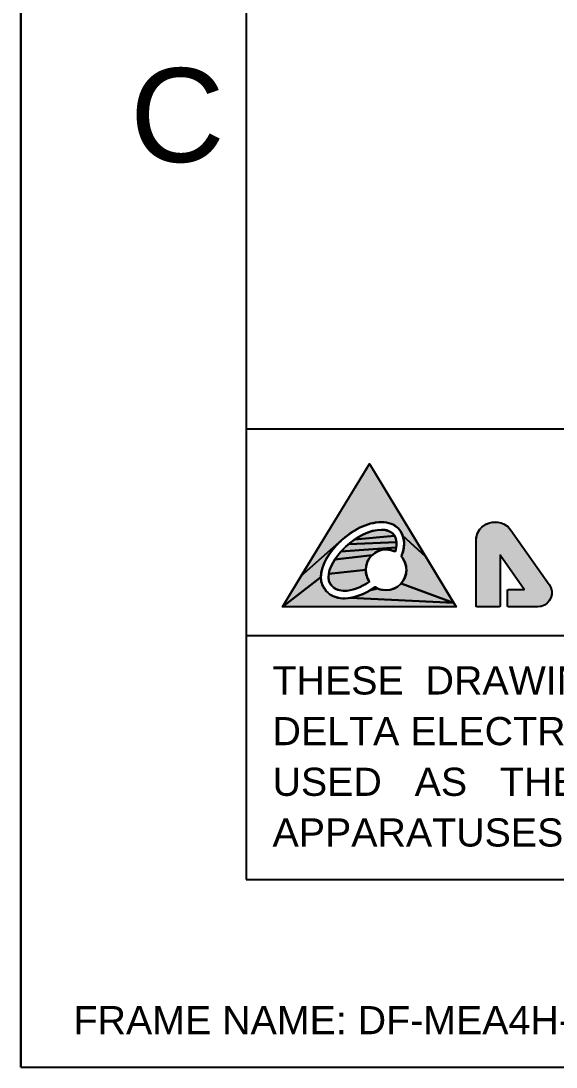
# Model space of a CAD drawing. Header units: millimetres. Extents: x -159 to 198, y 0 to 225.
# Drawn here: x 0 to 19, y 0 to 37.16 of the extents above; entities that cross this region are included whole.
import ezdxf
from ezdxf.enums import TextEntityAlignment as Align

# ---------------------------------------------------------------- set-up
doc = ezdxf.new("R2010")
doc.units = ezdxf.units.MM
doc.header["$LTSCALE"] = 10.89
doc.layers.add('12_COIN_DXF_FORMAT', color=7, linetype='CONTINUOUS')
doc.layers.add('PAPER', color=7, linetype='CONTINUOUS')
doc.styles.add('TEXTSTYLE_2', font='arial.ttf')

# ---------------------------------------------------------------- blocks, each defined once
blk = doc.blocks.new('A_C4F889353_BL2', base_point=(32.248, 18.763))
at = {"layer": '12_COIN_DXF_FORMAT', "linetype": 'Continuous'}
for points in [[(13.038, 20.325), (14.366, 18.133), (13.552, 18.886), (13.485, 19.021), (13.393, 19.136), (13.279, 19.229), (13.141, 19.298), (12.982, 19.342), (12.81, 19.356), (12.802, 19.356), (12.588, 19.338), (12.363, 19.287), (12.128, 19.201), (11.886, 19.078), (11.64, 18.918), (11.399, 18.724), (9.954, 17.443), (11.288, 19.635), (12.288, 21.279), (12.375, 21.422)], [(16.166, 16.36), (16.157, 16.385), (16.157, 18.683), (16.172, 18.831), (16.215, 18.966), (16.285, 19.086), (16.381, 19.189), (16.498, 19.273), (16.633, 19.331), (16.771, 19.359), (16.915, 19.359), (17.053, 19.329), (17.18, 19.272), (17.293, 19.187), (17.39, 19.075), (18.759, 17.135), (18.818, 17.026), (18.848, 16.909), (18.848, 16.787), (18.817, 16.667), (18.766, 16.569), (18.686, 16.475), (18.587, 16.405), (18.474, 16.362), (18.35, 16.347), (17.314, 16.347), (17.285, 16.36), (17.276, 16.385), (17.276, 16.925), (17.289, 16.953), (17.314, 16.963), (17.861, 16.963), (17.016, 18.178), (17.016, 16.385), (17.002, 16.356), (16.978, 16.347), (16.195, 16.347)], [(13.063, 19.04), (13.156, 18.987), (13.203, 18.946), (13.267, 18.864), (11.843, 18.734), (12.055, 18.865), (12.262, 18.966), (12.458, 19.035), (12.64, 19.075), (12.805, 19.087), (12.81, 19.087), (12.949, 19.075)], [(10.648, 17.4), (9.288, 16.347), (9.954, 17.443), (11.399, 18.724), (11.355, 18.683), (11.316, 18.646), (11.105, 18.42), (10.934, 18.194), (10.806, 17.977), (10.717, 17.771), (10.666, 17.579)], [(13.322, 18.449), (11.36, 18.307), (11.538, 18.487), (11.636, 18.575), (13.333, 18.645), (13.335, 18.589)], [(13.333, 18.645), (11.636, 18.575), (11.843, 18.734), (13.267, 18.864), (13.311, 18.763)], [(13.537, 18.218), (13.588, 18.408), (13.604, 18.589), (13.593, 18.732), (13.552, 18.886), (14.366, 18.133), (15.361, 16.489), (13.502, 17.179), (13.547, 17.235), (13.623, 17.366), (13.67, 17.509), (13.686, 17.66), (13.67, 17.81), (13.623, 17.953), (13.547, 18.084), (13.506, 18.136)], [(12.578, 18.271), (12.47, 18.187), (11.148, 18.03), (11.291, 18.225), (11.36, 18.307), (13.322, 18.449), (13.284, 18.307), (13.226, 18.332), (13.097, 18.37), (12.964, 18.382), (12.828, 18.37), (12.699, 18.332)], [(12.291, 17.925), (12.254, 17.795), (12.241, 17.66), (10.928, 17.523), (10.967, 17.671), (11.039, 17.842), (11.148, 18.03), (12.47, 18.187), (12.436, 18.153), (12.352, 18.045)], [(12.291, 17.397), (12.352, 17.276), (12.376, 17.242), (12.217, 17.143), (12.008, 17.039), (11.813, 16.967), (11.637, 16.927), (11.484, 16.915), (11.441, 16.916), (11.302, 16.936), (11.19, 16.976), (11.097, 17.033), (11.039, 17.087), (10.978, 17.172), (10.936, 17.271), (10.934, 17.276), (10.917, 17.375), (10.917, 17.4), (10.928, 17.523), (12.241, 17.66), (12.254, 17.526)], [(11.685, 16.663), (15.361, 16.489), (15.447, 16.347), (14.116, 16.347), (11.456, 16.347), (9.46, 16.347), (9.288, 16.347), (10.648, 17.4), (10.649, 17.363), (10.653, 17.313), (10.686, 17.168), (10.75, 17.031), (10.84, 16.907), (10.847, 16.9), (10.96, 16.8), (11.097, 16.723), (11.253, 16.671), (11.429, 16.648), (11.484, 16.647)], [(13.114, 16.953), (13.258, 17), (13.389, 17.076), (13.502, 17.179), (15.361, 16.489), (11.685, 16.663), (11.902, 16.713), (12.134, 16.8), (12.379, 16.926), (12.671, 17), (12.814, 16.953), (12.964, 16.938)]]:
    blk.add_hatch(color=7, dxfattribs=at).paths.add_polyline_path(points)
at = {"layer": '12_COIN_DXF_FORMAT', "color": 7, "linetype": 'Continuous'}
for p, q in [((11.288, 19.635), (12.288, 21.279)), ((11.288, 19.635), (12.288, 21.279)), ((12.288, 21.279), (12.375, 21.422)), ((12.288, 21.279), (12.375, 21.422)), ((12.375, 21.422), (13.038, 20.325)), ((12.375, 21.422), (13.038, 20.325)), ((13.038, 20.325), (14.366, 18.133)), ((13.038, 20.325), (14.366, 18.133)), ((9.954, 17.443), (11.288, 19.635)), ((9.954, 17.443), (11.288, 19.635)), ((12.588, 19.338), (12.363, 19.287)), ((12.588, 19.338), (12.363, 19.287)), ((12.802, 19.356), (12.588, 19.338)), ((12.802, 19.356), (12.588, 19.338)), ((12.81, 19.356), (12.802, 19.356)), ((12.81, 19.356), (12.802, 19.356)), ((12.982, 19.342), (12.81, 19.356)), ((12.982, 19.342), (12.81, 19.356)), ((13.141, 19.298), (12.982, 19.342)), ((13.141, 19.298), (12.982, 19.342)), ((16.498, 19.273), (16.633, 19.331)), ((16.498, 19.273), (16.633, 19.331)), ((16.633, 19.331), (16.771, 19.359)), ((16.633, 19.331), (16.771, 19.359)), ((16.771, 19.359), (16.915, 19.359)), ((16.771, 19.359), (16.915, 19.359)), ((16.915, 19.359), (17.053, 19.329)), ((16.915, 19.359), (17.053, 19.329)), ((17.053, 19.329), (17.18, 19.272)), ((17.053, 19.329), (17.18, 19.272)), ((11.886, 19.078), (11.64, 18.918)), ((11.886, 19.078), (11.64, 18.918)), ((12.128, 19.201), (11.886, 19.078)), ((12.128, 19.201), (11.886, 19.078)), ((12.055, 18.865), (12.262, 18.966)), ((12.055, 18.865), (12.262, 18.966)), ((12.363, 19.287), (12.128, 19.201)), ((12.363, 19.287), (12.128, 19.201)), ((12.262, 18.966), (12.458, 19.035)), ((12.262, 18.966), (12.458, 19.035)), ((12.458, 19.035), (12.64, 19.075)), ((12.458, 19.035), (12.64, 19.075)), ((12.64, 19.075), (12.805, 19.087)), ((12.64, 19.075), (12.805, 19.087)), ((12.805, 19.087), (12.81, 19.087)), ((12.805, 19.087), (12.81, 19.087)), ((12.81, 19.087), (12.949, 19.075)), ((12.81, 19.087), (12.949, 19.075)), ((12.949, 19.075), (13.063, 19.04)), ((12.949, 19.075), (13.063, 19.04)), ((13.063, 19.04), (13.156, 18.987)), ((13.063, 19.04), (13.156, 18.987)), ((13.279, 19.229), (13.141, 19.298)), ((13.279, 19.229), (13.141, 19.298)), ((13.156, 18.987), (13.203, 18.946)), ((13.156, 18.987), (13.203, 18.946)), ((13.393, 19.136), (13.279, 19.229)), ((13.393, 19.136), (13.279, 19.229)), ((13.485, 19.021), (13.393, 19.136)), ((13.485, 19.021), (13.393, 19.136)), ((13.552, 18.886), (13.485, 19.021)), ((13.552, 18.886), (13.485, 19.021)), ((16.172, 18.831), (16.215, 18.966)), ((16.172, 18.831), (16.215, 18.966)), ((16.215, 18.966), (16.285, 19.086)), ((16.215, 18.966), (16.285, 19.086)), ((16.285, 19.086), (16.381, 19.189)), ((16.285, 19.086), (16.381, 19.189)), ((16.381, 19.189), (16.498, 19.273)), ((16.381, 19.189), (16.498, 19.273)), ((17.18, 19.272), (17.293, 19.187)), ((17.18, 19.272), (17.293, 19.187)), ((17.293, 19.187), (17.39, 19.075)), ((17.293, 19.187), (17.39, 19.075)), ((17.39, 19.075), (18.759, 17.135)), ((17.39, 19.075), (18.759, 17.135)), ((11.399, 18.724), (9.954, 17.443)), ((11.399, 18.724), (9.954, 17.443)), ((9.954, 17.443), (11.399, 18.724)), ((9.954, 17.443), (11.399, 18.724)), ((11.316, 18.646), (11.105, 18.42)), ((11.316, 18.646), (11.105, 18.42)), ((11.355, 18.683), (11.316, 18.646)), ((11.355, 18.683), (11.316, 18.646)), ((11.399, 18.724), (11.355, 18.683)), ((11.399, 18.724), (11.355, 18.683)), ((11.64, 18.918), (11.399, 18.724)), ((11.64, 18.918), (11.399, 18.724)), ((11.636, 18.575), (11.843, 18.734)), ((11.636, 18.575), (11.843, 18.734)), ((13.333, 18.645), (11.636, 18.575)), ((13.333, 18.645), (11.636, 18.575)), ((11.636, 18.575), (13.333, 18.645)), ((11.636, 18.575), (13.333, 18.645)), ((11.843, 18.734), (12.055, 18.865)), ((11.843, 18.734), (12.055, 18.865)), ((13.267, 18.864), (11.843, 18.734)), ((13.267, 18.864), (11.843, 18.734)), ((11.843, 18.734), (13.267, 18.864)), ((11.843, 18.734), (13.267, 18.864)), ((13.203, 18.946), (13.267, 18.864)), ((13.203, 18.946), (13.267, 18.864)), ((13.267, 18.864), (13.311, 18.763)), ((13.267, 18.864), (13.311, 18.763)), ((13.311, 18.763), (13.333, 18.645)), ((13.311, 18.763), (13.333, 18.645)), ((13.335, 18.589), (13.322, 18.449)), ((13.335, 18.589), (13.322, 18.449)), ((13.333, 18.645), (13.335, 18.589)), ((13.333, 18.645), (13.335, 18.589)), ((14.366, 18.133), (13.552, 18.886)), ((14.366, 18.133), (13.552, 18.886)), ((13.593, 18.732), (13.552, 18.886)), ((13.552, 18.886), (14.366, 18.133)), ((13.593, 18.732), (13.552, 18.886)), ((13.552, 18.886), (14.366, 18.133)), ((13.588, 18.408), (13.604, 18.589)), ((13.588, 18.408), (13.604, 18.589)), ((13.604, 18.589), (13.593, 18.732)), ((13.604, 18.589), (13.593, 18.732)), ((16.157, 18.683), (16.172, 18.831)), ((16.157, 18.683), (16.172, 18.831)), ((16.157, 16.385), (16.157, 18.683)), ((16.157, 16.385), (16.157, 18.683)), ((11.105, 18.42), (10.934, 18.194)), ((11.105, 18.42), (10.934, 18.194)), ((11.148, 18.03), (11.291, 18.225)), ((11.148, 18.03), (11.291, 18.225)), ((11.291, 18.225), (11.36, 18.307)), ((11.291, 18.225), (11.36, 18.307)), ((11.36, 18.307), (11.538, 18.487)), ((11.36, 18.307), (11.538, 18.487)), ((13.322, 18.449), (11.36, 18.307)), ((13.322, 18.449), (11.36, 18.307)), ((11.36, 18.307), (13.322, 18.449)), ((11.36, 18.307), (13.322, 18.449)), ((11.538, 18.487), (11.636, 18.575)), ((11.538, 18.487), (11.636, 18.575)), ((12.578, 18.271), (12.47, 18.187)), ((12.578, 18.271), (12.47, 18.187)), ((12.699, 18.332), (12.578, 18.271)), ((12.699, 18.332), (12.578, 18.271)), ((12.828, 18.37), (12.699, 18.332)), ((12.828, 18.37), (12.699, 18.332)), ((12.964, 18.382), (12.828, 18.37)), ((12.964, 18.382), (12.828, 18.37)), ((13.097, 18.37), (12.964, 18.382)), ((13.097, 18.37), (12.964, 18.382)), ((13.226, 18.332), (13.097, 18.37)), ((13.226, 18.332), (13.097, 18.37)), ((13.284, 18.307), (13.226, 18.332)), ((13.284, 18.307), (13.226, 18.332)), ((13.322, 18.449), (13.284, 18.307)), ((13.322, 18.449), (13.284, 18.307)), ((13.506, 18.136), (13.537, 18.218)), ((13.506, 18.136), (13.537, 18.218)), ((13.537, 18.218), (13.588, 18.408)), ((13.537, 18.218), (13.588, 18.408)), ((10.806, 17.977), (10.717, 17.771)), ((10.806, 17.977), (10.717, 17.771)), ((10.934, 18.194), (10.806, 17.977)), ((10.934, 18.194), (10.806, 17.977)), ((10.967, 17.671), (11.039, 17.842)), ((10.967, 17.671), (11.039, 17.842)), ((11.039, 17.842), (11.148, 18.03)), ((11.039, 17.842), (11.148, 18.03)), ((12.47, 18.187), (11.148, 18.03)), ((12.47, 18.187), (11.148, 18.03)), ((11.148, 18.03), (12.47, 18.187)), ((11.148, 18.03), (12.47, 18.187)), ((12.291, 17.925), (12.254, 17.795)), ((12.291, 17.925), (12.254, 17.795)), ((12.352, 18.045), (12.291, 17.925)), ((12.352, 18.045), (12.291, 17.925)), ((12.436, 18.153), (12.352, 18.045)), ((12.436, 18.153), (12.352, 18.045)), ((12.47, 18.187), (12.436, 18.153)), ((12.47, 18.187), (12.436, 18.153)), ((13.547, 18.084), (13.506, 18.136)), ((13.547, 18.084), (13.506, 18.136)), ((13.623, 17.953), (13.547, 18.084)), ((13.623, 17.953), (13.547, 18.084)), ((13.67, 17.81), (13.623, 17.953)), ((13.67, 17.81), (13.623, 17.953)), ((14.366, 18.133), (15.361, 16.489)), ((14.366, 18.133), (15.361, 16.489)), ((17.861, 16.963), (17.016, 18.178)), ((17.016, 18.178), (17.016, 16.385)), ((17.861, 16.963), (17.016, 18.178)), ((17.016, 18.178), (17.016, 16.385)), ((10.666, 17.579), (10.648, 17.4)), ((10.666, 17.579), (10.648, 17.4)), ((10.717, 17.771), (10.666, 17.579)), ((10.717, 17.771), (10.666, 17.579)), ((10.917, 17.4), (10.928, 17.523)), ((10.917, 17.4), (10.928, 17.523)), ((10.928, 17.523), (10.967, 17.671)), ((10.928, 17.523), (10.967, 17.671)), ((12.241, 17.66), (10.928, 17.523)), ((12.241, 17.66), (10.928, 17.523)), ((10.928, 17.523), (12.241, 17.66)), ((10.928, 17.523), (12.241, 17.66)), ((12.254, 17.795), (12.241, 17.66)), ((12.254, 17.795), (12.241, 17.66)), ((12.241, 17.66), (12.254, 17.526)), ((12.241, 17.66), (12.254, 17.526)), ((12.254, 17.526), (12.291, 17.397)), ((12.254, 17.526), (12.291, 17.397)), ((13.623, 17.366), (13.67, 17.509)), ((13.623, 17.366), (13.67, 17.509)), ((13.686, 17.66), (13.67, 17.81)), ((13.686, 17.66), (13.67, 17.81)), ((13.67, 17.509), (13.686, 17.66)), ((13.67, 17.509), (13.686, 17.66)), ((9.288, 16.347), (9.954, 17.443)), ((9.288, 16.347), (9.954, 17.443)), ((10.648, 17.4), (9.288, 16.347)), ((10.648, 17.4), (9.288, 16.347)), ((9.288, 16.347), (10.648, 17.4)), ((9.288, 16.347), (10.648, 17.4)), ((10.648, 17.4), (10.649, 17.363)), ((10.648, 17.4), (10.649, 17.363)), ((10.649, 17.363), (10.653, 17.313)), ((10.649, 17.363), (10.653, 17.313)), ((10.653, 17.313), (10.686, 17.168)), ((10.653, 17.313), (10.686, 17.168)), ((10.686, 17.168), (10.75, 17.031)), ((10.686, 17.168), (10.75, 17.031)), ((10.917, 17.375), (10.917, 17.4)), ((10.917, 17.375), (10.917, 17.4)), ((10.934, 17.276), (10.917, 17.375)), ((10.934, 17.276), (10.917, 17.375)), ((10.936, 17.271), (10.934, 17.276)), ((10.936, 17.271), (10.934, 17.276)), ((10.978, 17.172), (10.936, 17.271)), ((10.978, 17.172), (10.936, 17.271)), ((11.039, 17.087), (10.978, 17.172)), ((11.039, 17.087), (10.978, 17.172)), ((12.217, 17.143), (12.008, 17.039)), ((12.217, 17.143), (12.008, 17.039)), ((12.376, 17.242), (12.217, 17.143)), ((12.376, 17.242), (12.217, 17.143)), ((12.291, 17.397), (12.352, 17.276)), ((12.291, 17.397), (12.352, 17.276)), ((12.352, 17.276), (12.376, 17.242)), ((12.352, 17.276), (12.376, 17.242)), ((13.389, 17.076), (13.502, 17.179)), ((13.389, 17.076), (13.502, 17.179)), ((13.502, 17.179), (13.547, 17.235)), ((13.502, 17.179), (13.547, 17.235)), ((15.361, 16.489), (13.502, 17.179)), ((15.361, 16.489), (13.502, 17.179)), ((13.502, 17.179), (15.361, 16.489)), ((13.502, 17.179), (15.361, 16.489)), ((13.547, 17.235), (13.623, 17.366)), ((13.547, 17.235), (13.623, 17.366)), ((18.759, 17.135), (18.818, 17.026)), ((18.759, 17.135), (18.818, 17.026)), ((10.75, 17.031), (10.84, 16.907)), ((10.75, 17.031), (10.84, 16.907)), ((10.84, 16.907), (10.847, 16.9)), ((10.84, 16.907), (10.847, 16.9)), ((10.847, 16.9), (10.96, 16.8)), ((10.847, 16.9), (10.96, 16.8)), ((10.96, 16.8), (11.097, 16.723)), ((10.96, 16.8), (11.097, 16.723)), ((11.097, 17.033), (11.039, 17.087)), ((11.097, 17.033), (11.039, 17.087)), ((11.19, 16.976), (11.097, 17.033)), ((11.19, 16.976), (11.097, 17.033)), ((11.097, 16.723), (11.253, 16.671)), ((11.097, 16.723), (11.253, 16.671)), ((11.302, 16.936), (11.19, 16.976)), ((11.302, 16.936), (11.19, 16.976)), ((11.441, 16.916), (11.302, 16.936)), ((11.441, 16.916), (11.302, 16.936)), ((11.484, 16.915), (11.441, 16.916)), ((11.484, 16.915), (11.441, 16.916)), ((11.637, 16.927), (11.484, 16.915)), ((11.637, 16.927), (11.484, 16.915)), ((11.813, 16.967), (11.637, 16.927)), ((11.813, 16.967), (11.637, 16.927)), ((12.008, 17.039), (11.813, 16.967)), ((12.008, 17.039), (11.813, 16.967)), ((11.902, 16.713), (12.134, 16.8)), ((11.902, 16.713), (12.134, 16.8)), ((12.134, 16.8), (12.379, 16.926)), ((12.134, 16.8), (12.379, 16.926)), ((12.379, 16.926), (12.566, 17.046)), ((12.671, 17), (12.379, 16.926)), ((12.379, 16.926), (12.671, 17)), ((12.379, 16.926), (12.671, 17)), ((12.566, 17.046), (12.575, 17.052)), ((12.575, 17.052), (12.671, 17)), ((12.671, 17), (12.814, 16.953)), ((12.671, 17), (12.814, 16.953)), ((12.814, 16.953), (12.964, 16.938)), ((12.814, 16.953), (12.964, 16.938)), ((12.964, 16.938), (13.114, 16.953)), ((12.964, 16.938), (13.114, 16.953)), ((13.114, 16.953), (13.258, 17)), ((13.114, 16.953), (13.258, 17)), ((13.258, 17), (13.389, 17.076)), ((13.258, 17), (13.389, 17.076)), ((17.276, 16.925), (17.289, 16.953)), ((17.276, 16.925), (17.289, 16.953)), ((17.276, 16.385), (17.276, 16.925)), ((17.276, 16.385), (17.276, 16.925)), ((17.289, 16.953), (17.314, 16.963)), ((17.289, 16.953), (17.314, 16.963)), ((17.314, 16.963), (17.861, 16.963)), ((17.314, 16.963), (17.861, 16.963)), ((18.848, 16.787), (18.817, 16.667)), ((18.848, 16.787), (18.817, 16.667)), ((18.818, 17.026), (18.848, 16.909)), ((18.818, 17.026), (18.848, 16.909)), ((18.848, 16.909), (18.848, 16.787)), ((18.848, 16.909), (18.848, 16.787)), ((11.253, 16.671), (11.429, 16.648)), ((11.253, 16.671), (11.429, 16.648)), ((11.429, 16.648), (11.484, 16.647)), ((11.429, 16.648), (11.484, 16.647)), ((11.484, 16.647), (11.685, 16.663)), ((11.484, 16.647), (11.685, 16.663)), ((11.685, 16.663), (11.902, 16.713)), ((11.685, 16.663), (11.902, 16.713)), ((15.361, 16.489), (11.685, 16.663)), ((15.361, 16.489), (11.685, 16.663)), ((11.685, 16.663), (15.361, 16.489)), ((11.685, 16.663), (15.361, 16.489)), ((15.361, 16.489), (15.447, 16.347)), ((15.361, 16.489), (15.447, 16.347)), ((16.166, 16.36), (16.157, 16.385)), ((16.166, 16.36), (16.157, 16.385)), ((16.195, 16.347), (16.166, 16.36)), ((16.195, 16.347), (16.166, 16.36)), ((17.002, 16.356), (16.978, 16.347)), ((17.002, 16.356), (16.978, 16.347)), ((17.016, 16.385), (17.002, 16.356)), ((17.016, 16.385), (17.002, 16.356)), ((17.285, 16.36), (17.276, 16.385)), ((17.285, 16.36), (17.276, 16.385)), ((17.314, 16.347), (17.285, 16.36)), ((17.314, 16.347), (17.285, 16.36)), ((18.474, 16.362), (18.35, 16.347)), ((18.474, 16.362), (18.35, 16.347)), ((18.587, 16.405), (18.474, 16.362)), ((18.587, 16.405), (18.474, 16.362)), ((18.686, 16.475), (18.587, 16.405)), ((18.686, 16.475), (18.587, 16.405)), ((18.766, 16.569), (18.686, 16.475)), ((18.766, 16.569), (18.686, 16.475)), ((18.817, 16.667), (18.766, 16.569)), ((18.817, 16.667), (18.766, 16.569)), ((9.46, 16.347), (9.288, 16.347)), ((9.46, 16.347), (9.288, 16.347)), ((11.456, 16.347), (9.46, 16.347)), ((11.456, 16.347), (9.46, 16.347)), ((14.116, 16.347), (11.456, 16.347)), ((14.116, 16.347), (11.456, 16.347)), ((15.447, 16.347), (14.116, 16.347)), ((15.447, 16.347), (14.116, 16.347)), ((16.978, 16.347), (16.195, 16.347)), ((16.978, 16.347), (16.195, 16.347)), ((18.35, 16.347), (17.314, 16.347)), ((18.35, 16.347), (17.314, 16.347))]:
    blk.add_line(p, q, dxfattribs=at)
for points in [[(13.038, 20.325), (14.366, 18.133), (13.552, 18.886), (13.485, 19.021), (13.393, 19.136), (13.279, 19.229), (13.141, 19.298), (12.982, 19.342), (12.81, 19.356), (12.802, 19.356), (12.588, 19.338), (12.363, 19.287), (12.128, 19.201), (11.886, 19.078), (11.64, 18.918), (11.399, 18.724), (9.954, 17.443), (11.288, 19.635), (12.288, 21.279), (12.375, 21.422), (13.038, 20.325)], [(16.166, 16.36), (16.157, 16.385), (16.157, 18.683), (16.172, 18.831), (16.215, 18.966), (16.285, 19.086), (16.381, 19.189), (16.498, 19.273), (16.633, 19.331), (16.771, 19.359), (16.915, 19.359), (17.053, 19.329), (17.18, 19.272), (17.293, 19.187), (17.39, 19.075), (18.759, 17.135), (18.818, 17.026), (18.848, 16.909), (18.848, 16.787), (18.817, 16.667), (18.766, 16.569), (18.686, 16.475), (18.587, 16.405), (18.474, 16.362), (18.35, 16.347), (17.314, 16.347), (17.285, 16.36), (17.276, 16.385), (17.276, 16.925), (17.289, 16.953), (17.314, 16.963), (17.861, 16.963), (17.016, 18.178), (17.016, 16.385), (17.002, 16.356), (16.978, 16.347), (16.195, 16.347), (16.166, 16.36)], [(13.063, 19.04), (13.156, 18.987), (13.203, 18.946), (13.267, 18.864), (11.843, 18.734), (12.055, 18.865), (12.262, 18.966), (12.458, 19.035), (12.64, 19.075), (12.805, 19.087), (12.81, 19.087), (12.949, 19.075), (13.063, 19.04)], [(10.648, 17.4), (9.288, 16.347), (9.954, 17.443), (11.399, 18.724), (11.355, 18.683), (11.316, 18.646), (11.105, 18.42), (10.934, 18.194), (10.806, 17.977), (10.717, 17.771), (10.666, 17.579), (10.648, 17.4)], [(13.322, 18.449), (11.36, 18.307), (11.538, 18.487), (11.636, 18.575), (13.333, 18.645), (13.335, 18.589), (13.322, 18.449)], [(13.333, 18.645), (11.636, 18.575), (11.843, 18.734), (13.267, 18.864), (13.311, 18.763), (13.333, 18.645)], [(13.537, 18.218), (13.588, 18.408), (13.604, 18.589), (13.593, 18.732), (13.552, 18.886), (14.366, 18.133), (15.361, 16.489), (13.502, 17.179), (13.547, 17.235), (13.623, 17.366), (13.67, 17.509), (13.686, 17.66), (13.67, 17.81), (13.623, 17.953), (13.547, 18.084), (13.506, 18.136), (13.537, 18.218)], [(12.578, 18.271), (12.47, 18.187), (11.148, 18.03), (11.291, 18.225), (11.36, 18.307), (13.322, 18.449), (13.284, 18.307), (13.226, 18.332), (13.097, 18.37), (12.964, 18.382), (12.828, 18.37), (12.699, 18.332), (12.578, 18.271)], [(12.291, 17.925), (12.254, 17.795), (12.241, 17.66), (10.928, 17.523), (10.967, 17.671), (11.039, 17.842), (11.148, 18.03), (12.47, 18.187), (12.436, 18.153), (12.352, 18.045), (12.291, 17.925)], [(12.291, 17.397), (12.352, 17.276), (12.376, 17.242), (12.217, 17.143), (12.008, 17.039), (11.813, 16.967), (11.637, 16.927), (11.484, 16.915), (11.441, 16.916), (11.302, 16.936), (11.19, 16.976), (11.097, 17.033), (11.039, 17.087), (10.978, 17.172), (10.936, 17.271), (10.934, 17.276), (10.917, 17.375), (10.917, 17.4), (10.928, 17.523), (12.241, 17.66), (12.254, 17.526), (12.291, 17.397)], [(11.685, 16.663), (15.361, 16.489), (15.447, 16.347), (14.116, 16.347), (11.456, 16.347), (9.46, 16.347), (9.288, 16.347), (10.648, 17.4), (10.649, 17.363), (10.653, 17.313), (10.686, 17.168), (10.75, 17.031), (10.84, 16.907), (10.847, 16.9), (10.96, 16.8), (11.097, 16.723), (11.253, 16.671), (11.429, 16.648), (11.484, 16.647), (11.685, 16.663)], [(13.114, 16.953), (13.258, 17), (13.389, 17.076), (13.502, 17.179), (15.361, 16.489), (11.685, 16.663), (11.902, 16.713), (12.134, 16.8), (12.379, 16.926), (12.671, 17), (12.814, 16.953), (12.964, 16.938), (13.114, 16.953)]]:
    blk.add_lwpolyline(points, dxfattribs=at)
for points, knots in [([(12.375, 21.422), (12.375, 21.422), (9.288, 16.347), (9.288, 16.347), (9.288, 16.347), (15.447, 16.347), (15.447, 16.347), (15.447, 16.347), (12.375, 21.422), (12.375, 21.422)], [0, 0, 0, 0, 1, 1, 1, 2, 2, 2, 3, 3, 3, 3]), ([(12.375, 21.422), (12.375, 21.422), (9.288, 16.347), (9.288, 16.347), (9.288, 16.347), (15.447, 16.347), (15.447, 16.347), (15.447, 16.347), (12.375, 21.422), (12.375, 21.422)], [0, 0, 0, 0, 1, 1, 1, 2, 2, 2, 3, 3, 3, 3]), ([(13.506, 18.136), (13.571, 18.29), (13.604, 18.444), (13.604, 18.589), (13.604, 18.799), (13.534, 18.995), (13.393, 19.136), (13.254, 19.277), (13.049, 19.357), (12.81, 19.356), (12.807, 19.356), (12.804, 19.356), (12.802, 19.356), (12.287, 19.35), (11.762, 19.061), (11.355, 18.683), (10.949, 18.302), (10.653, 17.833), (10.648, 17.4), (10.648, 17.387), (10.649, 17.375), (10.649, 17.363), (10.655, 17.217), (10.713, 17.048), (10.84, 16.907), (10.967, 16.766), (11.167, 16.66), (11.429, 16.648), (11.447, 16.647), (11.465, 16.647), (11.484, 16.647), (11.837, 16.648), (12.217, 16.803), (12.566, 17.046), (12.569, 17.048), (12.572, 17.05), (12.575, 17.052), (12.687, 16.98), (12.82, 16.938), (12.964, 16.938), (13.363, 16.938), (13.686, 17.261), (13.686, 17.66), (13.686, 17.843), (13.617, 18.009), (13.506, 18.136)], [0, 0, 0, 0, 1, 1, 1, 2, 2, 2, 3, 3, 3, 4, 4, 4, 5, 5, 5, 6, 6, 6, 7, 7, 7, 8, 8, 8, 9, 9, 9, 10, 10, 10, 11, 11, 11, 12, 12, 12, 13, 13, 13, 14, 14, 14, 15, 15, 15, 15]), ([(11.355, 18.683), (11.762, 19.061), (12.287, 19.35), (12.802, 19.356), (12.804, 19.356), (12.807, 19.356), (12.81, 19.356), (13.049, 19.357), (13.254, 19.277), (13.393, 19.136), (13.534, 18.995), (13.604, 18.799), (13.604, 18.589), (13.604, 18.444), (13.571, 18.29), (13.506, 18.136), (13.617, 18.009), (13.686, 17.843), (13.686, 17.66), (13.686, 17.261), (13.363, 16.938), (12.964, 16.938), (12.82, 16.938), (12.687, 16.98), (12.575, 17.052), (12.572, 17.05), (12.569, 17.048), (12.566, 17.046), (12.217, 16.803), (11.837, 16.648), (11.484, 16.647), (11.465, 16.647), (11.447, 16.647), (11.429, 16.648), (11.167, 16.66), (10.967, 16.766), (10.84, 16.907), (10.713, 17.048), (10.655, 17.217), (10.649, 17.363), (10.649, 17.375), (10.648, 17.387), (10.648, 17.4), (10.653, 17.833), (10.949, 18.302), (11.355, 18.683)], [0, 0, 0, 0, 1, 1, 1, 2, 2, 2, 3, 3, 3, 4, 4, 4, 5, 5, 5, 6, 6, 6, 7, 7, 7, 8, 8, 8, 9, 9, 9, 10, 10, 10, 11, 11, 11, 12, 12, 12, 13, 13, 13, 14, 14, 14, 15, 15, 15, 15]), ([(11.355, 18.683), (11.762, 19.061), (12.287, 19.35), (12.802, 19.356), (12.804, 19.356), (12.807, 19.356), (12.81, 19.356), (13.049, 19.357), (13.254, 19.277), (13.393, 19.136), (13.534, 18.995), (13.604, 18.799), (13.604, 18.589), (13.604, 18.444), (13.571, 18.29), (13.506, 18.136), (13.617, 18.009), (13.686, 17.843), (13.686, 17.66), (13.686, 17.261), (13.363, 16.938), (12.964, 16.938), (12.82, 16.938), (12.687, 16.98), (12.575, 17.052), (12.572, 17.05), (12.569, 17.048), (12.566, 17.046), (12.217, 16.803), (11.837, 16.648), (11.484, 16.647), (11.465, 16.647), (11.447, 16.647), (11.429, 16.648), (11.167, 16.66), (10.967, 16.766), (10.84, 16.907), (10.713, 17.048), (10.655, 17.217), (10.649, 17.363), (10.649, 17.375), (10.648, 17.387), (10.648, 17.4), (10.653, 17.833), (10.949, 18.302), (11.355, 18.683)], [0, 0, 0, 0, 1, 1, 1, 2, 2, 2, 3, 3, 3, 4, 4, 4, 5, 5, 5, 6, 6, 6, 7, 7, 7, 8, 8, 8, 9, 9, 9, 10, 10, 10, 11, 11, 11, 12, 12, 12, 13, 13, 13, 14, 14, 14, 15, 15, 15, 15]), ([(16.195, 16.347), (16.195, 16.347), (16.978, 16.347), (16.978, 16.347), (16.999, 16.347), (17.016, 16.364), (17.016, 16.385), (17.016, 16.385), (17.016, 18.178), (17.016, 18.178), (17.016, 18.178), (17.861, 16.963), (17.861, 16.963), (17.861, 16.963), (17.314, 16.963), (17.314, 16.963), (17.293, 16.963), (17.276, 16.946), (17.276, 16.925), (17.276, 16.925), (17.276, 16.385), (17.276, 16.385), (17.276, 16.364), (17.293, 16.347), (17.314, 16.347), (17.314, 16.347), (18.35, 16.347), (18.35, 16.347), (18.756, 16.347), (18.993, 16.804), (18.759, 17.135), (18.759, 17.135), (17.39, 19.075), (17.39, 19.075), (17.008, 19.616), (16.157, 19.345), (16.157, 18.683), (16.157, 18.683), (16.157, 16.385), (16.157, 16.385), (16.157, 16.364), (16.174, 16.347), (16.195, 16.347)], [0, 0, 0, 0, 1, 1, 1, 2, 2, 2, 3, 3, 3, 4, 4, 4, 5, 5, 5, 6, 6, 6, 7, 7, 7, 8, 8, 8, 9, 9, 9, 10, 10, 10, 11, 11, 11, 12, 12, 12, 13, 13, 13, 14, 14, 14, 14]), ([(16.195, 16.347), (16.195, 16.347), (16.978, 16.347), (16.978, 16.347), (16.999, 16.347), (17.016, 16.364), (17.016, 16.385), (17.016, 16.385), (17.016, 18.178), (17.016, 18.178), (17.016, 18.178), (17.861, 16.963), (17.861, 16.963), (17.861, 16.963), (17.314, 16.963), (17.314, 16.963), (17.293, 16.963), (17.276, 16.946), (17.276, 16.925), (17.276, 16.925), (17.276, 16.385), (17.276, 16.385), (17.276, 16.364), (17.293, 16.347), (17.314, 16.347), (17.314, 16.347), (18.35, 16.347), (18.35, 16.347), (18.756, 16.347), (18.993, 16.804), (18.759, 17.135), (18.759, 17.135), (17.39, 19.075), (17.39, 19.075), (17.008, 19.616), (16.157, 19.345), (16.157, 18.683), (16.157, 18.683), (16.157, 16.385), (16.157, 16.385), (16.157, 16.364), (16.174, 16.347), (16.195, 16.347)], [0, 0, 0, 0, 1, 1, 1, 2, 2, 2, 3, 3, 3, 4, 4, 4, 5, 5, 5, 6, 6, 6, 7, 7, 7, 8, 8, 8, 9, 9, 9, 10, 10, 10, 11, 11, 11, 12, 12, 12, 13, 13, 13, 14, 14, 14, 14]), ([(13.284, 18.307), (13.187, 18.355), (13.079, 18.382), (12.964, 18.382), (12.565, 18.382), (12.241, 18.059), (12.241, 17.66), (12.241, 17.504), (12.291, 17.36), (12.376, 17.242), (12.07, 17.036), (11.744, 16.914), (11.484, 16.915), (11.47, 16.915), (11.456, 16.916), (11.441, 16.916), (11.243, 16.927), (11.121, 16.998), (11.039, 17.087), (10.958, 17.176), (10.92, 17.291), (10.917, 17.375), (10.917, 17.384), (10.917, 17.392), (10.917, 17.4), (10.912, 17.702), (11.163, 18.142), (11.538, 18.487), (11.909, 18.834), (12.393, 19.087), (12.805, 19.087), (12.805, 19.087), (12.81, 19.087), (12.81, 19.087), (12.993, 19.087), (13.119, 19.031), (13.203, 18.946), (13.287, 18.862), (13.335, 18.741), (13.335, 18.589), (13.335, 18.503), (13.319, 18.407), (13.284, 18.307)], [0, 0, 0, 0, 1, 1, 1, 2, 2, 2, 3, 3, 3, 4, 4, 4, 5, 5, 5, 6, 6, 6, 7, 7, 7, 8, 8, 8, 9, 9, 9, 10, 10, 10, 11, 11, 11, 12, 12, 12, 13, 13, 13, 14, 14, 14, 14]), ([(11.039, 17.087), (11.121, 16.998), (11.243, 16.927), (11.441, 16.916), (11.456, 16.916), (11.47, 16.915), (11.484, 16.915), (11.744, 16.914), (12.07, 17.036), (12.376, 17.242), (12.291, 17.36), (12.241, 17.504), (12.241, 17.66), (12.241, 18.059), (12.565, 18.382), (12.964, 18.382), (13.079, 18.382), (13.187, 18.355), (13.284, 18.307), (13.319, 18.407), (13.335, 18.503), (13.335, 18.589), (13.335, 18.741), (13.287, 18.862), (13.203, 18.946), (13.119, 19.031), (12.993, 19.087), (12.81, 19.087), (12.81, 19.087), (12.805, 19.087), (12.805, 19.087), (12.393, 19.087), (11.909, 18.834), (11.538, 18.487), (11.163, 18.142), (10.912, 17.702), (10.917, 17.4), (10.917, 17.392), (10.917, 17.384), (10.917, 17.375), (10.92, 17.291), (10.958, 17.176), (11.039, 17.087)], [0, 0, 0, 0, 1, 1, 1, 2, 2, 2, 3, 3, 3, 4, 4, 4, 5, 5, 5, 6, 6, 6, 7, 7, 7, 8, 8, 8, 9, 9, 9, 10, 10, 10, 11, 11, 11, 12, 12, 12, 13, 13, 13, 14, 14, 14, 14]), ([(11.039, 17.087), (11.121, 16.998), (11.243, 16.927), (11.441, 16.916), (11.456, 16.916), (11.47, 16.915), (11.484, 16.915), (11.744, 16.914), (12.07, 17.036), (12.376, 17.242), (12.291, 17.36), (12.241, 17.504), (12.241, 17.66), (12.241, 18.059), (12.565, 18.382), (12.964, 18.382), (13.079, 18.382), (13.187, 18.355), (13.284, 18.307), (13.319, 18.407), (13.335, 18.503), (13.335, 18.589), (13.335, 18.741), (13.287, 18.862), (13.203, 18.946), (13.119, 19.031), (12.993, 19.087), (12.81, 19.087), (12.81, 19.087), (12.805, 19.087), (12.805, 19.087), (12.393, 19.087), (11.909, 18.834), (11.538, 18.487), (11.163, 18.142), (10.912, 17.702), (10.917, 17.4), (10.917, 17.392), (10.917, 17.384), (10.917, 17.375), (10.92, 17.291), (10.958, 17.176), (11.039, 17.087)], [0, 0, 0, 0, 1, 1, 1, 2, 2, 2, 3, 3, 3, 4, 4, 4, 5, 5, 5, 6, 6, 6, 7, 7, 7, 8, 8, 8, 9, 9, 9, 10, 10, 10, 11, 11, 11, 12, 12, 12, 13, 13, 13, 14, 14, 14, 14])]:
    blk.add_open_spline(points, degree=3, knots=knots, dxfattribs=at)
blk.add_solid([(12.671, 17), (12.379, 16.926), (12.575, 17.052), (12.566, 17.046)], dxfattribs=at)

msp = doc.modelspace()

# ---------------------------------------------------------------- linework, layer by layer
at = {"layer": '12_COIN_DXF_FORMAT', "color": 4, "linetype": 'Continuous'}
for q in [(0, 140), (198, 0)]:
    msp.add_line((0, 0), q, dxfattribs=at)
at = {"layer": '12_COIN_DXF_FORMAT', "color": 3, "linetype": 'Continuous'}
for p, q in [((8, 133.333), (8, 6.667)), ((8, 22.667), (191.333, 22.667)), ((8, 15.333), (56.333, 15.333)), ((8, 6.667), (191.333, 6.667))]:
    msp.add_line(p, q, dxfattribs=at)
at = {"layer": 'PAPER', "color": 4}
msp.add_line((0, 224.919), (0, 0), dxfattribs=at)

# ---------------------------------------------------------------- block references
at = {"layer": '12_COIN_DXF_FORMAT', "color": 2, "linetype": 'Continuous'}
msp.add_blockref('A_C4F889353_BL2', (32.248, 18.763), dxfattribs=at)

# ---------------------------------------------------------------- texts
at = {"layer": '12_COIN_DXF_FORMAT', "color": 2, "linetype": 'Continuous', "style": 'TEXTSTYLE_2'}
msp.add_text('C', height=3.333, dxfattribs=at).set_placement((5.551, 32.146), align=Align.CENTER)
for s, p in [('THESE  DRAWINGS  AND  SPECIFICATIONS ARE  THE PROPERTY OF', (8.933, 13.233)), ('DELTA ELECTRONICS, INC. AND  SHALL NOT BE REPRODUCED  OR ', (8.933, 11.433)), ('USED   AS   THE  BASIS   FOR  THE   MANUFACTURE   OR   SELL  OF ', (8.933, 9.633)), ('APPARATUSES OR DEVICES WITHOUT PERMISSION. ', (8.933, 7.833)), ('FRAME NAME: DF-MEA4H-1R05.FRM', (1.868, 1.167))]:
    msp.add_text(s, height=1, dxfattribs=at).set_placement(p)

doc.saveas('drawing.dxf')
